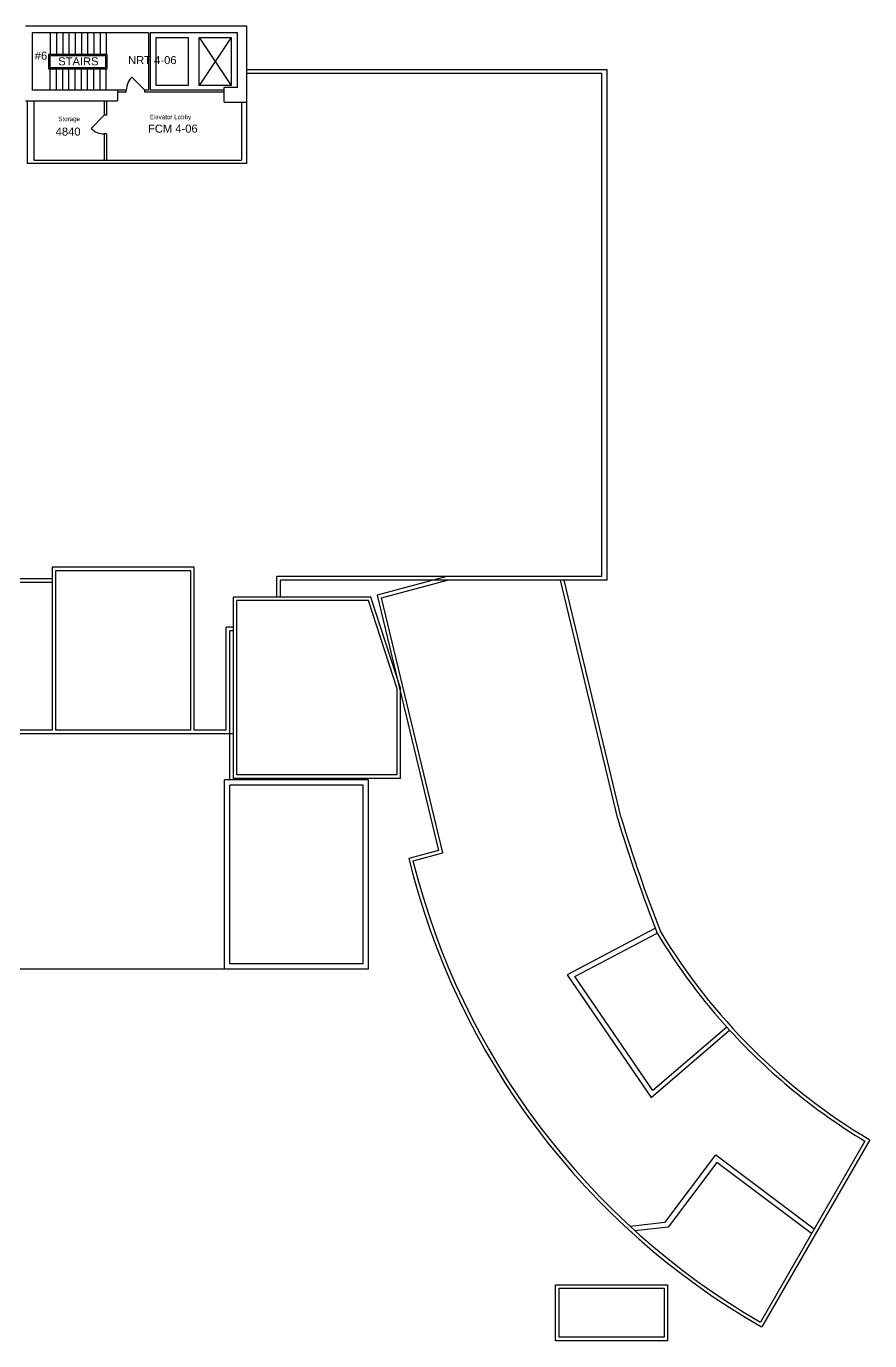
# Model space of a CAD drawing. Extents: x 1081 to 4588, y 254 to 3210.
# Drawn here: x 2691 to 4588, y 254 to 3210 of the extents above; entities that cross this region are included whole.
import ezdxf

# ---------------------------------------------------------------- set-up
doc = ezdxf.new("R2010")
doc.units = 0
doc.header["$LTSCALE"] = 96
doc.header["$MEASUREMENT"] = 0
doc.layers.get('0').update_dxf_attribs({"linetype": 'CONTINUOUS'})
for name, color, linetype in [('A-ANNO-TEXT', 4, 'CONTINUOUS'), ('A-ANNO-TEXT-CTC', 181, 'CONTINUOUS'), ('A-DOOR', 2, 'CONTINUOUS'), ('A-FLOR-SHFT', 1, 'CONTINUOUS'), ('A-FLOR-STRS', 2, 'CONTINUOUS'), ('A-ROOF', 8, 'CONTINUOUS'), ('A-WALL-FULL', 6, 'CONTINUOUS')]:
    doc.layers.add(name, color=color, linetype=linetype)
doc.layers.add('DEF', color=31, linetype='CONTINUOUS', plot=False)
doc.layers.get('0').freeze()
doc.styles.add('ARIAL', font='arial.ttf')

# ---------------------------------------------------------------- blocks, each defined once
blk = doc.blocks.new('DOOR-E')
blk.add_line((0, 0), (-0.707, 0.707))
blk.add_arc((0, 0), 1, 135, 180)

msp = doc.modelspace()

# ---------------------------------------------------------------- linework, layer by layer
at = {"layer": 'A-FLOR-SHFT'}
for p, q in [((3080, 3185.3), (3152, 3077.3)), ((3152, 3185.3), (3080, 3077.3))]:
    msp.add_line(p, q, dxfattribs=at)
for points in [[(2983, 3185.3), (3055, 3185.3), (3055, 3077.3), (2983, 3077.3)], [(3080, 3185.3), (3152, 3185.3), (3152, 3077.3), (3080, 3077.3)]]:
    msp.add_lwpolyline(points, close=True, dxfattribs=at)
at = {"layer": 'A-FLOR-STRS'}
for p, q in [((2745, 3195.3), (2745, 3146.8)), ((2759, 3195.3), (2759, 3146.8)), ((2773, 3195.3), (2773, 3146.8)), ((2787, 3195.3), (2787, 3146.8)), ((2801, 3195.3), (2801, 3146.8)), ((2815, 3195.3), (2815, 3146.8)), ((2829, 3195.3), (2829, 3146.8)), ((2843, 3195.3), (2843, 3146.8)), ((2857, 3195.3), (2857, 3146.8)), ((2871, 3195.3), (2871, 3146.8)), ((2745, 3066.3), (2745, 3114.8)), ((2759, 3066.3), (2759, 3114.8)), ((2773, 3066.3), (2773, 3114.8)), ((2787, 3066.3), (2787, 3114.8)), ((2801, 3066.3), (2801, 3114.8)), ((2815, 3066.3), (2815, 3114.8)), ((2829, 3066.3), (2829, 3114.8)), ((2843, 3066.3), (2843, 3114.8)), ((2857, 3066.3), (2857, 3114.8)), ((2871, 3066.3), (2871, 3114.8))]:
    msp.add_line(p, q, dxfattribs=at)
for points in [[(2740.8, 3114.8), (2872.8, 3114.8), (2872.8, 3146.8), (2740.8, 3146.8)], [(2743.8, 3117.8), (2869.8, 3117.8), (2869.8, 3143.8), (2743.8, 3143.8)]]:
    msp.add_lwpolyline(points, close=True, dxfattribs=at)
at = {"layer": 'A-ROOF'}
for p, q in [((3998, 3112.3), (3187, 3112.3)), ((3998, 1964.3), (3998, 3112.3)), ((3986, 3104.3), (3187, 3104.3)), ((3986, 1972.3), (3986, 3104.3)), ((3069, 1993.3), (2749, 1993.3)), ((2749, 1993.3), (2749, 1627.3)), ((3061, 1985.3), (2757, 1985.3)), ((2757, 1985.3), (2757, 1627.3)), ((3061, 1627.3), (3061, 1985.3)), ((3069, 1627.3), (3069, 1993.3)), ((2749, 1967.3), (2339, 1967.3)), ((2749, 1959.3), (2491, 1959.3)), ((3986, 1972.3), (3255, 1972.3)), ((3255, 1926.3), (3255, 1972.3)), ((3998, 1964.3), (3263, 1964.3)), ((3263, 1926.3), (3263, 1964.3)), ((3466.3, 1926.3), (3157, 1926.3)), ((3157, 1518.3), (3157, 1926.3)), ((3533, 1721.1), (3466.3, 1926.3)), ((3460.5, 1918.3), (3165, 1918.3)), ((3165, 1526.3), (3165, 1918.3)), ((3525, 1719.8), (3460.5, 1918.3)), ((3141, 1627.3), (3141, 1858.3)), ((3157, 1858.3), (3141, 1858.3)), ((3157, 1850.3), (3149, 1850.3)), ((3149, 1515.3), (3149, 1850.3)), ((3525, 1526.3), (3525, 1719.8)), ((3533, 1518.3), (3533, 1721.1)), ((2749, 1627.3), (2491, 1627.3)), ((3061, 1627.3), (2757, 1627.3)), ((3141, 1627.3), (3069, 1627.3)), ((2553, 1619.3), (3157, 1619.3)), ((3137, 1089.3), (3137, 1515.3)), ((3461, 1515.3), (3137, 1515.3)), ((3533, 1518.3), (3157, 1518.3)), ((3525, 1526.3), (3165, 1526.3)), ((3461, 1089.3), (3461, 1515.3)), ((3149, 1101.3), (3149, 1503.3)), ((3449, 1503.3), (3149, 1503.3)), ((3449, 1101.3), (3449, 1503.3)), ((3449, 1101.3), (3149, 1101.3)), ((3461, 1089.3), (2483, 1089.3))]:
    msp.add_line(p, q, dxfattribs=at)
for points in [[(3637.1, 1972.3), (3480.7, 1930.4), (3618.1, 1356.4), (3551.4, 1338.5)], [(3561, 1332.8), (3627.7, 1350.7), (3490.3, 1924.7), (3638.2, 1964.3)], [(4021.7, 1427.4), (3893.1, 1964.3)], [(4029.4, 1429.5), (3901.3, 1964.3)], [(4104.9, 1180.7), (3907.5, 1076.9), (4096.6, 800.9), (4273.2, 952)], [(4267.2, 958.6), (4100.7, 816.2), (3925.1, 1072.5), (4110.5, 1170.1)], [(4577.5, 702.6), (4342.4, 295.4)], [(4588.4, 705.4), (4345.4, 284.5)], [(4049.1, 511.3), (4128.5, 520.1), (4242.4, 671.4), (4463.4, 504.9)], [(4457.3, 494.4), (4244.8, 654.6), (4134.9, 508.7), (4060.9, 500.5)]]:
    msp.add_lwpolyline(points, dxfattribs=at)
for points in [[(3881.7, 379.5), (4133.7, 379.5), (4133.7, 253.5), (3881.7, 253.5)], [(3889.7, 371.5), (4125.7, 371.5), (4125.7, 261.5), (3889.7, 261.5)]]:
    msp.add_lwpolyline(points, close=True, dxfattribs=at)
for centre, radius, start, end in [((7254, 2398.5), 3375.1, 196.7222, 201.3455), ((7275.8, 2405.6), 3390, 196.7338, 201.307), ((5177.1, 1737.2), 1674, 193.7786, 240.2054), ((5177.1, 1737.2), 1666, 194.0479, 239.9312), ((5287.2, 1878.6), 1373.6, 211.0541, 222.4235), ((5287.2, 1878.6), 1365.6, 211.0735, 239.2198), ((5287.2, 1878.6), 1373.6, 222.4235, 238.8906)]:
    msp.add_arc(centre, radius, start, end, dxfattribs=at)
at = {"layer": 'A-WALL-FULL'}
for p, q in [((3187, 3210.3), (2689, 3210.3)), ((2704, 3195.3), (2704, 3066.3)), ((2966, 3195.3), (2704, 3195.3)), ((2966, 3195.3), (2966, 3066.3)), ((3166, 3195.3), (2970, 3195.3)), ((2970, 3195.3), (2970, 3066.3)), ((3166, 3072.3), (3166, 3195.3)), ((3187, 2901.3), (3187, 3210.3)), ((2916, 3066.3), (2704, 3066.3)), ((2896, 3066.3), (2896, 3042.3)), ((2916, 3062.3), (2896, 3062.3)), ((2916, 3062.3), (2916, 3066.3)), ((2966, 3066.3), (2958, 3066.3)), ((2958, 3062.3), (2958, 3066.3)), ((3136, 3062.3), (2958, 3062.3)), ((3136, 3066.3), (2970, 3066.3)), ((3166, 3072.3), (3136, 3072.3)), ((3136, 3039.3), (3136, 3072.3)), ((2689, 3042.3), (2896, 3042.3)), ((2693, 3042.3), (2693, 2901.3)), ((2708, 3042.3), (2708, 2909.3)), ((2866.4, 3042.3), (2866.4, 3010.3)), ((2871.6, 3042.3), (2871.6, 3010.3)), ((3136, 3039.3), (3187, 3039.3)), ((3175, 3039.3), (3175, 2909.3)), ((2871.6, 3010.3), (2866.4, 3010.3)), ((2871.6, 2968.3), (2866.4, 2968.3)), ((2866.4, 2968.3), (2866.4, 2909.3)), ((2871.6, 2968.3), (2871.6, 2909.3)), ((3187, 2901.3), (2693, 2901.3)), ((2708, 2909.3), (3175, 2909.3))]:
    msp.add_line(p, q, dxfattribs=at)

# ---------------------------------------------------------------- block references
at = {"layer": 'A-DOOR', "xscale": 42, "yscale": 42, "zscale": 42}
msp.add_blockref('DOOR-E', (2958, 3066.3), dxfattribs=at)
at = {"layer": 'A-DOOR', "xscale": 42.00000000000001, "yscale": 42.00000000000001, "zscale": 42.00000000000001, "rotation": 90}
msp.add_blockref('DOOR-E', (2866.4, 3010.3), dxfattribs=at)

# ---------------------------------------------------------------- texts
at = {"layer": 'A-ANNO-TEXT', "style": 'ARIAL'}
for s, p in [('#6', (2710.1, 3135.2)), ('STAIRS', (2762.8, 3122.5))]:
    msp.add_text(s, height=18, dxfattribs=at).set_placement(p)
at = {"layer": 'A-ANNO-TEXT-CTC', "style": 'ARIAL'}
for s, p in [('NRT 4-06', (2920, 3125.3)), ('FCM 4-06', (2964.8, 2971.1)), ('4840', (2757.1, 2964.4))]:
    msp.add_text(s, height=18, dxfattribs=at).set_placement(p)
at = {"layer": 'DEF', "style": 'ARIAL'}
for s, p in [('Storage', (2763, 2996.9)), ('Elevator Lobby', (2968.6, 3001.3))]:
    msp.add_text(s, height=10, dxfattribs=at).set_placement(p)

doc.saveas('drawing.dxf')
